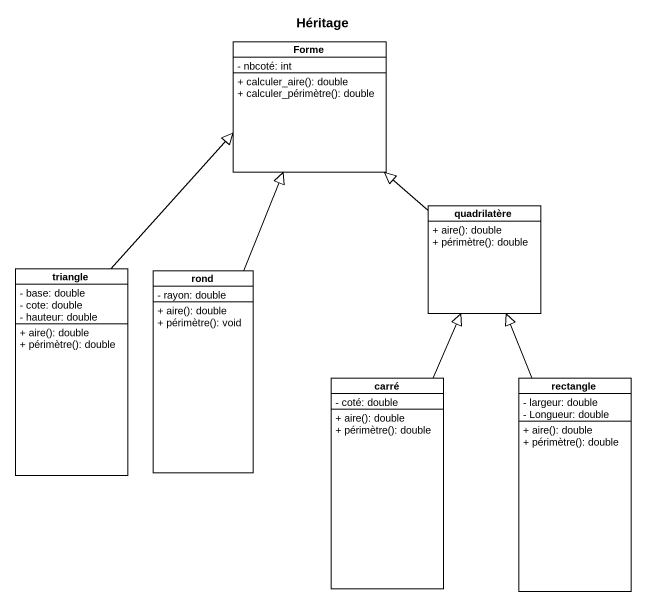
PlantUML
@startuml
title Héritage
hide circle
hide empty members
skinparam classAttributeIconSize 0
class Forme {
  - nbcoté: int
  + calculer_aire(): double
  + calculer_périmètre(): double
}
class quadrilatère {
  + aire(): double
  + périmètre(): double
}
class triangle {
  - base: double
  - cote: double
  - hauteur: double
  + aire(): double
  + périmètre(): double
}
class rond {
  - rayon: double
  + aire(): double
  + périmètre(): void
}
class carré {
  - coté: double
  + aire(): double
  + périmètre(): double
}
class "rectangle" as rectangle_ {
  - largeur: double
  - Longueur: double
  + aire(): double
  + périmètre(): double
}
quadrilatère -up-|> Forme
triangle -up-|> Forme
rond -up-|> Forme
carré -up-|> quadrilatère
rectangle_ -up-|> quadrilatère
@enduml
